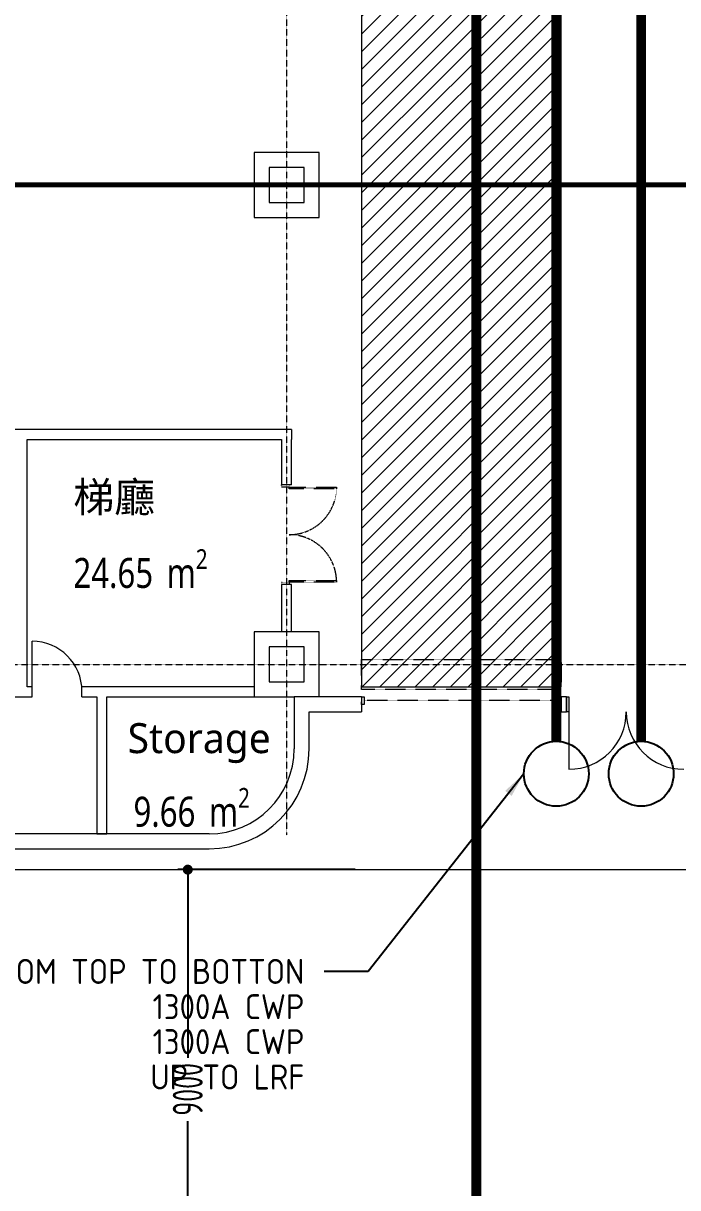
# Model space of a CAD drawing. Extents: x -212173 to 328152, y -560063 to 252500.
# Drawn here: x -167257 to -154149, y -1853 to 21460 of the extents above; entities that cross this region are included whole.
import ezdxf
from ezdxf.enums import TextEntityAlignment as Align

# ---------------------------------------------------------------- set-up
doc = ezdxf.new("R2010")
doc.units = 0
doc.header["$LTSCALE"] = 15
doc.set_wipeout_variables(frame=1)
for name, pattern in [('CUP- L10$0$JJP_三點線', [0.9, 0.3, -0.15, 0, -0.15, 0, -0.15, 0, -0.15]), ('CUP- L10$0$JJP_虛線(退縮線、投影線、地下室範圍、非屬本工程、圖面分區)', [0.45, 0.3, -0.15]), ('CUP- L10$0$Wipeout_Contour', [1, 0, -1]), ('XCM2Q10-200k$0$HIDDEN2', [0.1875, 0.125, -0.0625])]:
    doc.linetypes.add(name, pattern=pattern)
for name, color, linetype in [('CUP- L10$0$A-DIM.Newcub', 252, 'Continuous'), ('CUP- L10$0$A-WALL-EX.Newcub', 252, 'Continuous'), ('CUP- L10$0$A-WALL-IN.Newcub', 252, 'Continuous'), ('CUP- L10$0$A-ZONE.Newcub', 252, 'Continuous'), ('CUP- L10$0$Door', 252, 'Continuous'), ('CUP- L10$0$Hattch', 252, 'Continuous'), ('CUP- L10$0$S-COL.Newcub', 252, 'Continuous'), ('CUP- L10$0$S-GRID.Newcub', 252, 'Continuous'), ('CUP- L10$0$S-SLAB-SHOW.Newcub', 252, 'Continuous'), ('SITE$0$A-DIM.Newcub', 252, 'Continuous'), ('XCM2Q10-200k$0$F-IG541-AREA', 100, 'XCM2Q10-200k$0$HIDDEN2'), ('XFM2P25-200K$0$$0$M-PIPE-TEXT', 3, 'Continuous'), ('XFM2P25-200K$0$$0$M-PIPE-TEXT-ARROR', 91, 'Continuous'), ('XFM2P25-200K$0$M-PIPE-CHWR13', 94, 'Continuous')]:
    doc.layers.add(name, color=color, linetype=linetype)
doc.styles.add('CUP- L10$0$dim-txt', font='isocp.shx', dxfattribs={"width": 0.7, "bigfont": 'chineset.shx'})
doc.styles.add('CUP- L10$0$Standard', font='', dxfattribs={"width": 0.8})
doc.styles.add('SITE$0$dim-txt', font='isocp.shx', dxfattribs={"width": 0.7, "bigfont": 'chineset.shx'})
doc.styles.add('XFM2P25-200K$0$$0$aa-txt', font='isocp.shx', dxfattribs={"bigfont": 'chineset.shx'})
doc.styles.get('CUP- L10$0$Standard').set_extended_font_data('Microsoft JhengHei')
doc.dimstyles.new('CUP- L10$0$ARCH-dim-200MM', dxfattribs={"dimscale": 2000, "dimtxt": 0.3, "dimasz": 0.1, "dimexe": 0.1, "dimexo": 0.1, "dimgap": 0.05, "dimtad": 1, "dimdec": 0, "dimrnd": 0.5, "dimdsep": 46, "dimtxsty": 'CUP- L10$0$dim-txt', "dimblk": 'CUP- L10$0$_Dot', "dimcen": 2, "dimclrd": 256, "dimclre": 256, "dimclrt": 256, "dimadec": 0, "dimazin": 0, "dimtfac": 1, "dimtdec": 0, "dimtix": 1, "dimtmove": 2, "dimatfit": 3, "dimldrblk": 'CUP- L10$0$_OBLIQUE', "dimfxl": 1, "dimtvp": 1, "dimtolj": 1, "dimarcsym": 0})
doc.dimstyles.new('SITE$0$ARCH-dim-200MM', dxfattribs={"dimscale": 2000, "dimtxt": 0.3, "dimasz": 0.1, "dimexe": 0.1, "dimexo": 0.1, "dimgap": 0.05, "dimtad": 1, "dimdec": 0, "dimrnd": 0.5, "dimdsep": 46, "dimtxsty": 'SITE$0$dim-txt', "dimblk": 'SITE$0$_Dot', "dimcen": 2, "dimclrd": 256, "dimclre": 256, "dimclrt": 256, "dimadec": 0, "dimazin": 0, "dimtfac": 1, "dimtdec": 0, "dimtix": 1, "dimtmove": 2, "dimatfit": 3, "dimldrblk": 'SITE$0$_OBLIQUE', "dimfxl": 1, "dimtvp": 1, "dimtolj": 1, "dimarcsym": 0})
doc.dimstyles.new('XFM2P25-200K$0$$0$adim-200', dxfattribs={"dimscale": 200, "dimtxt": 0.3, "dimasz": 2.5, "dimexe": 0.1, "dimexo": 0.5, "dimgap": 0.15, "dimtad": 0, "dimdec": 4, "dimzin": 3, "dimdsep": 46, "dimtxsty": 'XFM2P25-200K$0$$0$aa-txt', "dimcen": 2.5, "dimclrd": 256, "dimclre": 256, "dimclrt": 256, "dimadec": 0, "dimazin": 0, "dimtfac": 1, "dimtdec": 4, "dimtmove": 0, "dimatfit": 3, "dimfxl": 1, "dimtolj": 1, "dimtzin": 0, "dimarcsym": 0})

# ---------------------------------------------------------------- blocks, each defined once
blk = doc.blocks.new('*D14')
at = {"layer": 'CUP- L10$0$A-DIM.Newcub', "linetype": 'Continuous', "lineweight": -2, "transparency": 16777216}
for p, q in [((-160610, 4515), (-164162, 4515)), ((-163962, 4315), (-163962, 750)), ((-163962, -4285), (-163962, -518)), ((-160660, -4485), (-164162, -4485))]:
    blk.add_line(p, q, dxfattribs=at)
at = {"layer": 'CUP- L10$0$A-DIM.Newcub', "linetype": 'Continuous', "lineweight": 0, "transparency": 16777216, "insert": (-163962, 116), "char_height": 600, "attachment_point": 5, "rotation": 90, "style": 'CUP- L10$0$dim-txt'}
blk.add_mtext('\\A1;9000', dxfattribs=at)
blk = doc.blocks.new('CUP- L10$0$_Dot')
blk = doc.blocks.new('CUP- L10$0$_OBLIQUE')
at = {"color": 0, "linetype": 'ByBlock', "lineweight": -2}
blk.add_line((-0.5, -0.5), (0.5, 0.5), dxfattribs=at)
blk = doc.blocks.new('XCM2Q10-200k')
at = {"layer": 'XCM2Q10-200k$0$F-IG541-AREA', "const_width": 100}
blk.add_lwpolyline([(-172781, 32625), (-172781, 18225), (-153815, 18225), (-153815, 8175), (-150731, 8175), (-150681, 17775), (-140381, 17775), (-140381, 32625), (-172781, 32625)], dxfattribs=at)
blk = doc.blocks.new('SITE$0$_Dot')
at = {"color": 0, "linetype": 'ByBlock', "lineweight": -2}
blk.add_line((-0.5, 0), (-1, 0), dxfattribs=at)
at = {"color": 0, "linetype": 'ByBlock', "const_width": 0.5}
blk.add_lwpolyline([(-0.25, 0, 1), (0.25, 0, 1)], format="xyb", close=True, dxfattribs=at)
blk = doc.blocks.new('*D131')
at = {"layer": 'SITE$0$A-DIM.Newcub', "linetype": 'Continuous', "lineweight": -2, "transparency": 16777216}
for p, q in [((-160610, 4515), (-164162, 4515)), ((-163962, 4315), (-163962, 750)), ((-163962, -4285), (-163962, -518)), ((-160660, -4485), (-164162, -4485))]:
    blk.add_line(p, q, dxfattribs=at)
at = {"layer": 'SITE$0$A-DIM.Newcub', "linetype": 'Continuous', "lineweight": -2, "transparency": 16777216, "xscale": 200, "yscale": 200, "zscale": 200}
for p, rotation in [((-163962, 4515), 90), ((-163962, -4485), 270)]:
    blk.add_blockref('SITE$0$_Dot', p, dxfattribs=dict(at, rotation=rotation))
at = {"layer": 'SITE$0$A-DIM.Newcub', "linetype": 'Continuous', "lineweight": 0, "transparency": 16777216, "insert": (-163962, 116), "char_height": 600, "attachment_point": 5, "rotation": 90, "style": 'SITE$0$dim-txt'}
blk.add_mtext('\\A1;9000', dxfattribs=at)
blk = doc.blocks.new('SITE$0$_OBLIQUE')
at = {"color": 0, "linetype": 'ByBlock', "lineweight": -2}
blk.add_line((-0.5, -0.5), (0.5, 0.5), dxfattribs=at)
blk = doc.blocks.new('CUP- L10')
at = {"layer": 'CUP- L10$0$A-WALL-EX.Newcub', "lineweight": 0}
for p, q in [((-160481.5, 7974.2), (-160481.5, 7674.2)), ((-156481.5, 7974.2), (-156481.5, 7674.2)), ((-156379.1, 7974.2), (-156391.1, 7974.2)), ((-156379.1, 7974.2), (-156379.1, 7674.2))]:
    blk.add_line(p, q, dxfattribs=at)
at = {"layer": 'CUP- L10$0$A-WALL-EX.Newcub', "lineweight": 0, "flags": 128}
for points in [[(-161831.5, 7974.2), (-161831.5, 7674.2)], [(-160481.5, 7974.2), (-161831.5, 7974.2)], [(-156379.1, 7974.2), (-156481.5, 7974.2)], [(-161831.5, 7674.2), (-161831.5, 6932.7)], [(-161531.5, 7674.2), (-160481.5, 7674.2)], [(-161531.5, 6932.7), (-161531.5, 7674.2)], [(-156481.5, 7674.2), (-156379.1, 7674.2)], [(-163531.5, 5232.7), (-172581.4, 5232.7)], [(-172581.4, 4932.7), (-163531.5, 4932.7)]]:
    blk.add_lwpolyline(points, dxfattribs=at)
at = {"layer": 'CUP- L10$0$A-WALL-EX.Newcub', "lineweight": 0}
for radius, end in [(2000, 359.99919), (1700, 359.99913)]:
    blk.add_arc((-163531.5, 6932.7), radius, 270, end, dxfattribs=at)
at = {"layer": 'CUP- L10$0$A-WALL-IN.Newcub', "lineweight": 0}
for p, q in [((-161881.5, 12221.3), (-162081.5, 12221.3)), ((-161881.5, 10221.3), (-162081.5, 10221.3)), ((-167081.5, 8089.2), (-167081.5, 8174.2)), ((-166081.5, 8089.2), (-166081.5, 8174.2)), ((-167081.5, 7974.2), (-167081.5, 8089.2)), ((-166081.5, 7974.2), (-166081.5, 8089.2))]:
    blk.add_line(p, q, dxfattribs=at)
at = {"layer": 'CUP- L10$0$A-WALL-IN.Newcub', "lineweight": 0, "flags": 128}
for points in [[(-161881.5, 13325.9), (-173231.5, 13325.9)], [(-161881.5, 13325.9), (-161881.5, 13125.9)], [(-167181.5, 13125.9), (-162081.5, 13125.9)], [(-167181.5, 8174.2), (-167181.5, 13125.9)], [(-162081.5, 13125.9), (-162081.5, 12221.3)], [(-161881.5, 12221.3), (-161881.5, 13125.9)], [(-162081.5, 10221.3), (-162081.5, 9274.2)], [(-161881.5, 9274.2), (-161881.5, 10221.3)], [(-167081.5, 8174.2), (-167181.5, 8174.2)], [(-162631.5, 8174.2), (-166081.5, 8174.2)], [(-172131.5, 7974.2), (-167081.5, 7974.2)], [(-166081.5, 7974.2), (-165781.5, 7974.2)], [(-165781.5, 7974.2), (-165781.5, 5232.7)], [(-165581.5, 5232.7), (-165581.5, 7974.2)], [(-165581.5, 7974.2), (-162631.5, 7974.2)], [(-165781.5, 5232.7), (-165581.5, 5232.7)]]:
    blk.add_lwpolyline(points, dxfattribs=at)
at = {"layer": 'CUP- L10$0$Door', "linetype": 'CUP- L10$0$JJP_虛線(退縮線、投影線、地下室範圍、非屬本工程、圖面分區)', "lineweight": 0}
for p, q in [((-162081.5, 12171.3), (-162081.5, 12221.3)), ((-162081.5, 12221.3), (-161931.5, 12221.3)), ((-161931.5, 12171.3), (-162081.5, 12171.3)), ((-161931.5, 12221.3), (-161931.5, 12171.3)), ((-161931.5, 12171.3), (-160981.5, 12171.3)), ((-161931.5, 12141.3), (-161931.5, 12171.3)), ((-160981.5, 12141.3), (-161931.5, 12141.3)), ((-160981.5, 12171.3), (-160981.5, 12141.3)), ((-162081.5, 10221.3), (-162081.5, 10271.3)), ((-162081.5, 10271.3), (-161931.5, 10271.3)), ((-161931.5, 10301.3), (-160981.5, 10301.3)), ((-161931.5, 10271.3), (-161931.5, 10301.3)), ((-160981.5, 10271.3), (-161931.5, 10271.3)), ((-161931.5, 10271.3), (-161931.5, 10221.3)), ((-160981.5, 10301.3), (-160981.5, 10271.3)), ((-161931.5, 10221.3), (-162081.5, 10221.3)), ((-160481.5, 7974.2), (-160431.5, 7974.2)), ((-160481.5, 7824.2), (-160481.5, 7974.2)), ((-160431.5, 7974.2), (-160431.5, 7824.2)), ((-156481.5, 7974.2), (-156531.5, 7974.2)), ((-156531.5, 7974.2), (-156531.5, 7824.2)), ((-156481.5, 7824.2), (-156481.5, 7974.2)), ((-160431.5, 7824.2), (-160481.5, 7824.2)), ((-156531.5, 7899.2), (-160431.5, 7899.2)), ((-156531.5, 7824.2), (-156481.5, 7824.2))]:
    blk.add_line(p, q, dxfattribs=at)
at = {"layer": 'CUP- L10$0$Door', "lineweight": 0}
for p, q in [((-167081.5, 8089.2), (-167081.5, 9089.2)), ((-167081.5, 8089.2), (-167081.5, 8174.2)), ((-166081.5, 8089.2), (-166081.5, 8174.2)), ((-167081.5, 7974.2), (-167081.5, 8089.2)), ((-167081.5, 7974.2), (-167081.5, 8089.2)), ((-166081.5, 7974.2), (-166081.5, 8089.2)), ((-166081.5, 7974.2), (-166081.5, 8089.2)), ((-156379.1, 7974.2), (-156391.1, 7974.2)), ((-156379.1, 7974.2), (-156391.1, 7974.2)), ((-156379.1, 7974.2), (-156329.1, 7974.2)), ((-156379.1, 7674.2), (-156379.1, 7974.2)), ((-156379.1, 7974.2), (-156379.1, 7674.2)), ((-156379.1, 7974.2), (-156379.1, 7674.2)), ((-156329.1, 7974.2), (-156329.1, 7674.2)), ((-156329.1, 7674.2), (-156379.1, 7674.2)), ((-156329.1, 7674.2), (-156329.1, 6524.2))]:
    blk.add_line(p, q, dxfattribs=at)
at = {"layer": 'CUP- L10$0$Door', "linetype": 'CUP- L10$0$JJP_虛線(退縮線、投影線、地下室範圍、非屬本工程、圖面分區)', "lineweight": 0}
for centre, start, end in [((-161931.5, 12171.3), 270.00083, 0.00083), ((-161931.5, 10271.3), 0.00083, 90.00083)]:
    blk.add_arc(centre, 950, start, end, dxfattribs=at)
at = {"layer": 'CUP- L10$0$Door', "lineweight": 0}
for centre, radius, start, end in [((-167081.5, 8089.2), 1000, 0, 90), ((-156329.1, 7674.2), 1150, 270, 0), ((-154029.1, 7674.2), 1150, 180, 270)]:
    blk.add_arc(centre, radius, start, end, dxfattribs=at)
at = {"layer": 'CUP- L10$0$S-COL.Newcub', "lineweight": 0, "flags": 128}
for points in [[(-162631.5, 18874.2), (-162631.5, 17574.2), (-161331.5, 17574.2), (-161331.5, 18874.2)], [(-162331.5, 18574.6), (-162331.5, 17874.6), (-161631.5, 17874.6), (-161631.5, 18574.6)], [(-162331.5, 8974.6), (-162331.5, 8274.6), (-161631.5, 8274.6), (-161631.5, 8974.6)]]:
    blk.add_lwpolyline(points, close=True, dxfattribs=at)
blk.add_lwpolyline([(-161331.5, 7974.2), (-161331.5, 9274.2), (-162631.5, 9274.2), (-162631.5, 7974.2), (-161831.5, 7974.2)], dxfattribs=at)
at = {"layer": 'CUP- L10$0$S-GRID.Newcub', "linetype": 'CUP- L10$0$JJP_三點線', "lineweight": 0}
for p, q in [((-161981.5, 71520.6), (-161981.5, 5215.6)), ((-161981.5, 5215.6), (-161981.5, 5205.6))]:
    blk.add_line(p, q, dxfattribs=at)
at = {"layer": 'CUP- L10$0$A-ZONE.Newcub', "style": 'CUP- L10$0$Standard'}
for s, p in [('梯廳', (-166253.4, 12273.5)), ('Storage', (-165166.3, 7447.8))]:
    blk.add_text(s, height=600, dxfattribs=at).set_placement(p, align=Align.TOP_LEFT)
at = {"layer": 'CUP- L10$0$A-ZONE.Newcub', "lineweight": 0, "char_height": 600, "attachment_point": 1, "style": 'CUP- L10$0$Standard'}
for s, insert in [('\\A1;\\pt0,1320;24.65{\\H0.66x;\\S^  ;} m{\\H0.66x;\\S2^  ;}', (-166253.4, 10930.1)), ('\\A1;\\pt0,1320;9.66{\\H0.66x;\\S^  ;} m{\\H0.66x;\\S2^  ;}', (-165049.1, 6150.5))]:
    blk.add_mtext(s, dxfattribs=dict(at, insert=insert))
at = {"layer": 'CUP- L10$0$A-DIM.Newcub', "linetype": 'Continuous', "lineweight": 0}
dim = blk.add_linear_dim(base=(-163962, 4514.6), p1=(-160460.1, -4485.4), p2=(-160409.6, 4514.6), angle=90, dimstyle='CUP- L10$0$ARCH-dim-200MM', dxfattribs=at)
dim.commit()
dim.dimension.update_dxf_attribs({"geometry": '*D14', "text_midpoint": (-163962, 116.2), "dimtype": 128, "text_rotation": 90})
at = {"linetype": 'CUP- L10$0$Wipeout_Contour', "lineweight": 0, "ltscale": 66126.0157}
blk.add_wipeout([(-160481.5, 8174.6), (-156481.5, 8174.6), (-156481.5, 66674.6), (-160481.5, 66674.6)], dxfattribs=at).dxf.layer = 'CUP- L10$0$Hattch'
at = {"layer": 'CUP- L10$0$Hattch', "linetype": 'Continuous', "lineweight": 0}
h = blk.add_hatch(dxfattribs=at)
h.set_pattern_fill('0_單線__25X25_45__', color=256, scale=10, style=0, pattern_type=2)
h.set_pattern_definition([(45, (0, 0), (-176.7767, 176.7767), [])])
h.paths.add_polyline_path([(-160481.5, 8174.6), (-156481.5, 8174.6), (-156481.5, 66674.6), (-160481.5, 66674.6)])
at = {"layer": 'CUP- L10$0$Door', "linetype": 'CUP- L10$0$JJP_虛線(退縮線、投影線、地下室範圍、非屬本工程、圖面分區)', "lineweight": 0}
for p, q in [((-160481.5, 8124.2), (-160481.5, 8724.2)), ((-160481.5, 8724.2), (-156481.5, 8724.2)), ((-156481.5, 8724.2), (-156481.5, 8124.2)), ((-156481.5, 8124.2), (-160481.5, 8124.2))]:
    blk.add_line(p, q, dxfattribs=at)
at = {"layer": 'CUP- L10$0$Hattch', "lineweight": 0, "flags": 128}
blk.add_lwpolyline([(-160481.5, 8174.6), (-156481.5, 8174.6), (-156481.5, 66674.6), (-160481.5, 66674.6)], close=True, dxfattribs=at)
at = {"layer": 'CUP- L10$0$S-GRID.Newcub', "linetype": 'CUP- L10$0$JJP_三點線', "lineweight": 0}
for p, q in [((-175821.5, 18224.6), (-125494.7, 18224.6)), ((-175821.5, 8624.6), (-125494.7, 8624.6))]:
    blk.add_line(p, q, dxfattribs=at)
at = {"layer": 'CUP- L10$0$S-SLAB-SHOW.Newcub', "lineweight": 0, "flags": 128}
blk.add_lwpolyline([(-174581.4, 4514.6), (-127231.5, 4514.6), (-127231.5, 67396.2), (-174581.4, 67396.2)], close=True, dxfattribs=at)
blk = doc.blocks.new('XFM2P25-200K')
at = {"layer": 'XFM2P25-200K$0$M-PIPE-CHWR13', "const_width": 200}
blk.add_lwpolyline([(20070, 911), (20070, -8050), (-158181, -8050), (-158181, 32637)], dxfattribs=at)
at = {"layer": 'XFM2P25-200K$0$M-PIPE-CHWR13', "color": 1, "const_width": 200}
for points in [[(-156581, 32637), (-156581, 7085)], [(-154881, 32632), (-154881, 7085)]]:
    blk.add_lwpolyline(points, dxfattribs=at)
at = {"layer": 'XFM2P25-200K$0$M-PIPE-CHWR13', "color": 1}
for centre in [(-156581, 6435), (-154881, 6435)]:
    blk.add_circle(centre, 650, dxfattribs=at)
at = {"layer": 'XFM2P25-200K$0$$0$M-PIPE-TEXT', "style": 'XFM2P25-200K$0$$0$aa-txt'}
for s, p in [('FROM TOP TO BOTTON', (-161627, 2477)), ('1300A CWP', (-161627, 1771)), ('1300A CWP', (-161627, 1071)), ('UP TO LRF', (-161627, 363))]:
    blk.add_text(s, height=500, dxfattribs=at).set_placement(p, align=Align.MIDDLE_RIGHT)
at = {"layer": 'XFM2P25-200K$0$$0$M-PIPE-TEXT-ARROR'}
blk.add_leader([(-157231, 6435), (-160346, 2477), (-161232, 2477)], dimstyle='XFM2P25-200K$0$$0$adim-200', dxfattribs=at)
blk = doc.blocks.new('SITE')
at = {"layer": 'SITE$0$A-DIM.Newcub', "linetype": 'Continuous', "lineweight": 0}
dim = blk.add_linear_dim(base=(-163962, 4514.6), p1=(-160460.1, -4485.4), p2=(-160409.6, 4514.6), angle=90, dimstyle='SITE$0$ARCH-dim-200MM', dxfattribs=at)
dim.commit()
dim.dimension.update_dxf_attribs({"geometry": '*D131', "text_midpoint": (-163962, 116.2), "dimtype": 128, "text_rotation": 90})

msp = doc.modelspace()

# ---------------------------------------------------------------- block references
msp.add_blockref('SITE', (0, 0))

# ---------------------------------------------------------------- next in the draw order: block references
msp.add_blockref('CUP- L10', (0, 0))

# ---------------------------------------------------------------- next in the draw order: block references
for name in ['XFM2P25-200K', 'XCM2Q10-200k']:
    msp.add_blockref(name, (0, 0))

doc.saveas('drawing.dxf')
